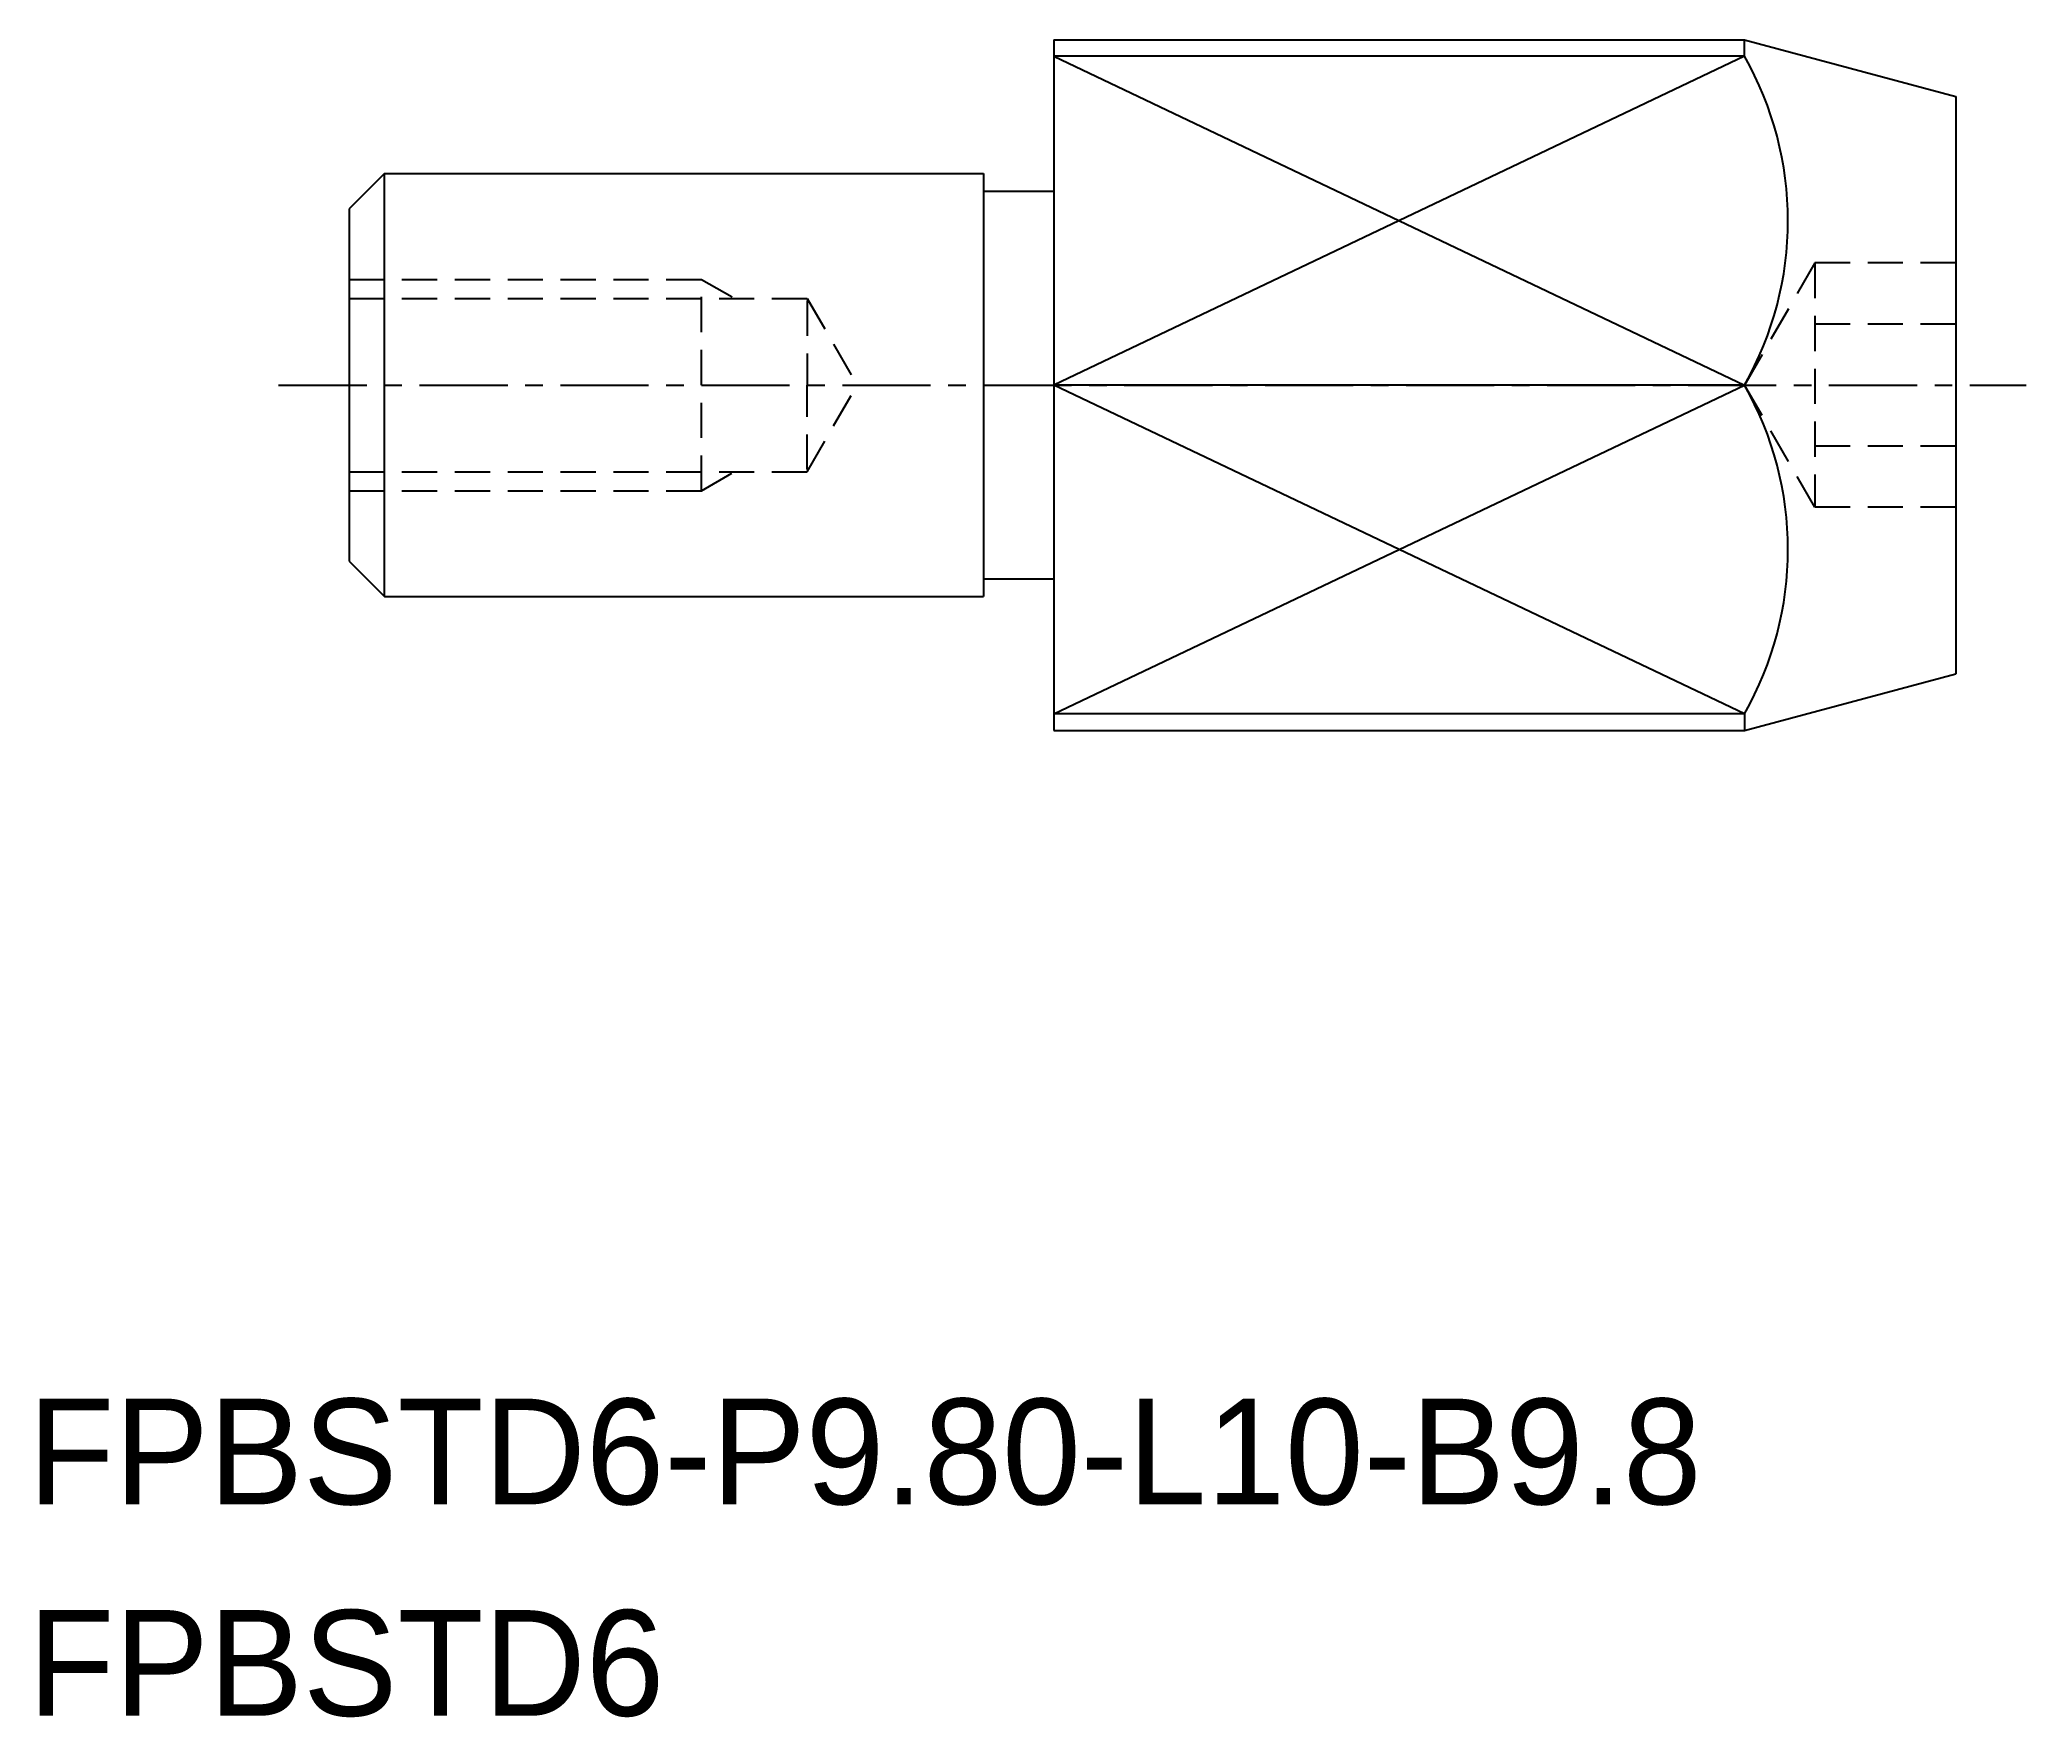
# Model space of a CAD drawing. Extents: x -1486 to -1403.1, y -397.6 to -373.2.
# Drawn here: x -1485.99 to -1457.8, y -397.6 to -373.8 of the extents above.
import ezdxf

# ---------------------------------------------------------------- set-up
doc = ezdxf.new("R2010")
doc.units = 0
doc.linetypes.add('CENTER', pattern=[2, 1.25, -0.25, 0.25, -0.25])
doc.linetypes.add('DASHED', pattern=[0.75, 0.5, -0.25])
doc.layers.get('0').update_dxf_attribs({"linetype": 'CONTINUOUS'})
doc.layers.add('CENTER', color=1, linetype='CENTER')

msp = doc.modelspace()

# ---------------------------------------------------------------- linework, layer by layer
at = {"color": 7, "linetype": 'CONTINUOUS'}
for p, q in [((-1471.597, -373.798), (-1461.797, -373.798)), ((-1471.597, -373.798), (-1471.597, -383.598)), ((-1461.797, -373.798), (-1458.797, -374.601)), ((-1458.797, -374.601), (-1458.797, -382.794)), ((-1481.097, -375.698), (-1481.597, -376.198)), ((-1481.097, -381.698), (-1481.097, -375.698)), ((-1481.097, -375.698), (-1472.597, -375.698)), ((-1472.597, -375.698), (-1472.597, -381.698)), ((-1472.597, -375.948), (-1471.597, -375.948)), ((-1481.597, -376.198), (-1481.597, -381.198)), ((-1481.597, -381.198), (-1481.097, -381.698)), ((-1472.597, -381.448), (-1471.597, -381.448)), ((-1481.097, -381.698), (-1472.597, -381.698)), ((-1461.797, -383.598), (-1458.797, -382.794)), ((-1471.597, -383.598), (-1461.797, -383.598))]:
    msp.add_line(p, q, dxfattribs=at)
for p, q in [((-1461.797, -374.033), (-1461.797, -373.798)), ((-1461.797, -374.033), (-1471.597, -374.033)), ((-1461.797, -378.698), (-1471.597, -378.698)), ((-1461.797, -383.362), (-1471.597, -383.362)), ((-1461.797, -383.362), (-1461.797, -383.598))]:
    msp.add_line(p, q)
at = {"color": 3, "linetype": 'CONTINUOUS'}
for p, q in [((-1471.597, -374.033), (-1461.797, -378.698)), ((-1461.797, -374.033), (-1471.597, -378.698)), ((-1461.797, -383.362), (-1471.597, -378.698)), ((-1471.597, -383.362), (-1461.797, -378.698))]:
    msp.add_line(p, q, dxfattribs=at)
at = {"color": 3, "linetype": 'DASHED'}
for p, q in [((-1460.797, -376.965), (-1461.797, -378.698)), ((-1458.797, -376.965), (-1460.797, -376.965)), ((-1460.797, -376.965), (-1460.797, -380.43)), ((-1481.597, -377.198), (-1476.597, -377.198)), ((-1476.597, -380.198), (-1476.597, -377.198)), ((-1476.597, -377.198), (-1476.129, -377.468)), ((-1481.597, -377.468), (-1475.097, -377.468)), ((-1475.097, -377.468), (-1474.388, -378.698)), ((-1475.097, -377.498), (-1475.097, -378.698)), ((-1458.797, -377.832), (-1460.797, -377.832)), ((-1475.097, -379.898), (-1475.097, -378.698)), ((-1475.097, -379.927), (-1474.388, -378.698)), ((-1460.797, -380.43), (-1461.797, -378.698)), ((-1458.797, -379.564), (-1460.797, -379.564)), ((-1481.597, -379.927), (-1475.097, -379.927)), ((-1476.597, -380.198), (-1476.129, -379.927)), ((-1481.597, -380.198), (-1476.597, -380.198)), ((-1458.797, -380.43), (-1460.797, -380.43))]:
    msp.add_line(p, q, dxfattribs=at)
at = {"color": 7, "linetype": 'CONTINUOUS'}
for centre in [(-1465.891, -376.365), (-1465.891, -381.03)]:
    msp.add_arc(centre, 4.712, 330.3291, 29.6709, dxfattribs=at)
msp.add_point((-1481.597, -378.698), dxfattribs=at)
at = {"layer": 'CENTER', "color": 1, "linetype": 'CENTER'}
msp.add_line((-1482.597, -378.698), (-1457.797, -378.698), dxfattribs=at)

# ---------------------------------------------------------------- texts
for s, p in [('FPBSTD6-P9.80-L10-B9.8', (-1486.152, -394.58)), ('FPBSTD6', (-1486.152, -397.58))]:
    msp.add_text(s, height=1.5).set_placement(p)

doc.saveas('drawing.dxf')
